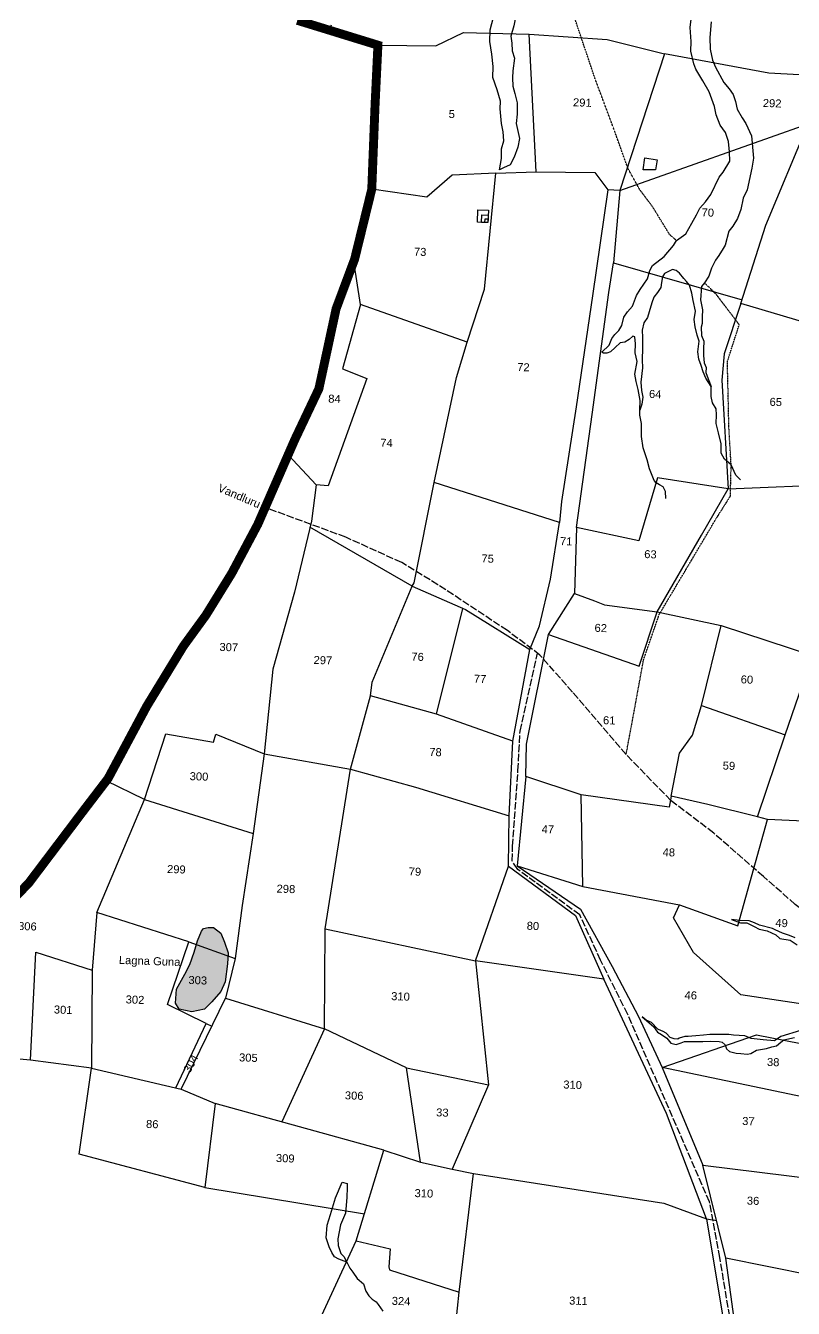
# Model space of a CAD drawing. Header units: inches. Extents: x 346063 to 354760, y 1581753 to 1587896.
# Drawn here: x 347537 to 348785, y 1583572 to 1585658 of the extents above; entities that cross this region are included whole.
import ezdxf

# ---------------------------------------------------------------- set-up
doc = ezdxf.new("R2010")
doc.units = ezdxf.units.IN
doc.header["$MEASUREMENT"] = 0
for name, pattern in [('ACAD_ISO02W100', [15, 12, -3]), ('ACAD_ISO03W100', [30, 12, -18]), ('ACAD_ISO07W100', [3, 0, -3]), ('BORDER', [1.75, 0.5, -0.25, 0.5, -0.25, 0, -0.25])]:
    doc.linetypes.add(name, pattern=pattern)
for name, color, linetype in [('CARTTRACK', 30, 'ACAD_ISO02W100'), ('NALA', 4, 'Continuous'), ('SQUAREWELL', 5, 'Continuous'), ('SURVEY_BND', 7, 'Continuous'), ('SURVEY_NO', 7, 'Continuous'), ('VILLAGE_AREA', 1, 'Continuous'), ('WATER_BODY', 4, 'Continuous')]:
    doc.layers.add(name, color=color, linetype=linetype)
doc.layers.add('FOOTPATH', color=150, linetype='ACAD_ISO07W100', lineweight=30)
doc.layers.add('VILL_BOUNDARY', color=6, linetype='BORDER', lineweight=30)
doc.styles.get("Standard").update_dxf_attribs({"font": 'arial.ttf'})

msp = doc.modelspace()

# ---------------------------------------------------------------- hatches: boundary and pattern name
at = {"layer": 'WATER_BODY'}
h = msp.add_hatch(dxfattribs=at)
h.set_pattern_fill('DASH', color=256, scale=65.076057, angle=-2.0267, style=0)
h.set_pattern_definition([(357.97328, (343965.363, 1583607.651), (8.4171, 7.841737), [8.134507, -8.134507])])
h.paths.add_polyline_path([(347864.9, 1584132.2), (347865.7, 1584144.8), (347814.6, 1584163.4), (347811, 1584151.3), (347803.8, 1584131), (347795.7, 1584115.4), (347782, 1584091.1), (347780.6, 1584068.2), (347786.6, 1584058.6), (347807.2, 1584053.9), (347827.9, 1584058.3), (347839.8, 1584070.5), (347854, 1584087.4), (347861.2, 1584102.7)])
h.paths.add_polyline_path([(347854.4, 1584182.3), (347842.1, 1584191.4), (347833.8, 1584191.5), (347826.2, 1584189.8), (347822.9, 1584185.4), (347816.4, 1584169.6), (347814.6, 1584163.4), (347865.7, 1584144.8), (347866.1, 1584150.3), (347860.4, 1584167.5)])
h.paths.add_polyline_path([(349322.5, 1583931.9), (349310.7, 1583948), (349298.8, 1583949), (349259.5, 1583948.1), (349237.1, 1583943), (349220.6, 1583930.2), (349213.7, 1583905.1), (349222.8, 1583854.4), (349227.3, 1583840.9), (349232, 1583827.7), (349244.6, 1583803.3), (349252.2, 1583788), (349265.4, 1583775.5), (349276.3, 1583770.7), (349283.6, 1583770.3), (349298.6, 1583775.9), (349320.3, 1583790.3), (349338.2, 1583814.5), (349342.7, 1583834.7), (349334.8, 1583877.3)])
h.paths.add_polyline_path([(347797.8, 1584096), (347833.3, 1584094.8), (347834, 1584114.6), (347798.5, 1584115.8)], flags=24)
h.paths.add_polyline_path([(349200.7, 1583906.2), (349327.8, 1583901.7), (349328.5, 1583922.1), (349201.4, 1583926.6)], flags=9)

# ---------------------------------------------------------------- linework, layer by layer
at = {"layer": 'CARTTRACK'}
for points in [[(349070.6, 1583985.4), (349040.6, 1584008.5), (348989.6, 1584068.3), (348956.9, 1584095), (348888.3, 1584150.3), (348842.5, 1584187.7), (348788.5, 1584228.8), (348736.9, 1584274), (348655.8, 1584344.9), (348586.1, 1584397.7), (348513.4, 1584472.7), (348426.2, 1584574.1), (348373.3, 1584634.3), (348320.2, 1584674.2), (348207.3, 1584748.8), (348148.4, 1584784.7), (348057.3, 1584826), (347926.2, 1584874.3)], [(348912.5, 1582990.3), (348867.1, 1583055.7), (348839.1, 1583089.9), (348803.4, 1583133.8), (348752.5, 1583180.2), (348723.8, 1583274.2), (348704.1, 1583383.2), (348684.3, 1583543.8), (348665.9, 1583654.5), (348649, 1583744.9), (348594.7, 1583869.8), (348516, 1584049.9), (348471.8, 1584138.3), (348438, 1584211.8), (348337, 1584285.8), (348328, 1584299.5), (348328.8, 1584323.3), (348337.5, 1584446.7), (348340.9, 1584510.6), (348369.3, 1584637.2)]]:
    msp.add_lwpolyline(points, dxfattribs=at)
at = {"layer": 'FOOTPATH', "ltscale": 0.002}
for points in [[(348595.5, 1585308.3), (348584.2, 1585318.2), (348556.8, 1585362.8), (348535.3, 1585391.7), (348516.4, 1585425.8), (348492.6, 1585492.2), (348462.8, 1585572), (348425.8, 1585682.2), (348390.7, 1585808), (348366.9, 1585885.8), (348360.6, 1585970.8), (348368.3, 1586016), (348374.5, 1586101.3), (348418.6, 1586159.9), (348482.4, 1586250.4), (348528.6, 1586317.1), (348601.3, 1586425), (348678.9, 1586548.9), (348734.2, 1586641.7), (348777.8, 1586687.5)], [(348513.4, 1584472.7), (348523.7, 1584527.7), (348541.8, 1584626.8), (348567.4, 1584700.7), (348620.1, 1584789.1), (348658, 1584853.2), (348683, 1584892.8), (348684.2, 1584942.9), (348680.6, 1585004.1), (348678.1, 1585111.6), (348697.4, 1585171.6), (348659.7, 1585221.3), (348640.7, 1585239.7)]]:
    msp.add_lwpolyline(points, dxfattribs=at)
at = {"layer": 'NALA'}
for points in [[(348333.8, 1585674.2), (348331, 1585657.7), (348325.9, 1585640.9), (348327.6, 1585629.7), (348328.2, 1585617.1), (348332.1, 1585604.8), (348329.4, 1585584.3), (348328.5, 1585573.2), (348329.1, 1585559.6), (348332.3, 1585547.6), (348336.1, 1585532.4), (348336.3, 1585514), (348334.7, 1585498.8), (348340.1, 1585474.3), (348337.4, 1585460.1), (348331.4, 1585443.8), (348324.9, 1585431.4), (348314, 1585426.7), (348307.3, 1585423.2), (348310.5, 1585441.8), (348310.9, 1585457.7), (348314.5, 1585470.6), (348313.6, 1585485.5), (348310.8, 1585498.8), (348308.5, 1585522.8), (348309, 1585535.1), (348303.5, 1585553.5), (348296.6, 1585573.7), (348297.2, 1585591.6), (348295, 1585611.7), (348291.7, 1585631.9), (348292.2, 1585651.3), (348299.6, 1585679.8)], [(348033.4, 1585658.7), (348031.1, 1585650.4)], [(348651.7, 1585664.1), (348649.4, 1585638.6), (348650.1, 1585619.6), (348654.1, 1585601.9), (348658.7, 1585590.2), (348672.5, 1585565.4), (348681.2, 1585555.3), (348687.7, 1585545.7), (348691.5, 1585534.4), (348694.2, 1585522.1), (348702.3, 1585507.8), (348708.2, 1585498.8), (348717.3, 1585478.7), (348720.4, 1585442.2), (348717.8, 1585426.1), (348710.2, 1585390.9), (348703.7, 1585377.4), (348699.9, 1585359.2), (348694.8, 1585344.1), (348686.7, 1585332.1), (348680.2, 1585323.8), (348674.3, 1585301.1), (348671.5, 1585295.3), (348664, 1585284.4), (348658.5, 1585276.8), (348652.5, 1585263.6), (348647.8, 1585250.7), (348640.7, 1585239.7), (348636.1, 1585233.5), (348634.5, 1585212), (348637.4, 1585195.7), (348637.3, 1585184.6), (348637, 1585173.7), (348635.7, 1585167.6), (348635.9, 1585154.1), (348639.9, 1585144.9), (348639.5, 1585132.3), (348639.1, 1585121.3), (348640.6, 1585109.5), (348643.5, 1585102), (348642.8, 1585094), (348646.6, 1585083.7), (348651.7, 1585071), (348643.2, 1585084.5), (348638.7, 1585095), (348635.6, 1585105.2), (348631.6, 1585115.6), (348630.3, 1585127.2), (348632.1, 1585145), (348629, 1585154.8), (348625.5, 1585168.1), (348623.8, 1585180.1), (348626, 1585193.4), (348622.7, 1585210.8), (348620.3, 1585223), (348616.3, 1585236), (348611.8, 1585241.6), (348607.1, 1585246.6), (348600.3, 1585255.3), (348595, 1585259.8), (348588.7, 1585261.6), (348582.3, 1585258.2), (348575.6, 1585255.1), (348572.8, 1585249.2), (348570.7, 1585240.1), (348569.8, 1585232.1), (348564.6, 1585224), (348558.4, 1585216.2), (348555, 1585207.2), (348551.1, 1585192.7), (348548.3, 1585183.1), (348542.3, 1585174.4), (348539.3, 1585162.6), (348540.1, 1585150.6), (348540.3, 1585133.6), (348539.7, 1585114.4), (348540.1, 1585101.2), (348537.3, 1585078.3), (348538.4, 1585064.6), (348540.5, 1585053.9), (348539, 1585042.5), (348535.5, 1585032.4), (348536.5, 1585048.1), (348532.8, 1585066.3), (348529.9, 1585079.2), (348527.4, 1585091.1), (348531.4, 1585111.9), (348528.3, 1585125.9), (348528.8, 1585140.3), (348527.3, 1585151.6), (348524.4, 1585153.1), (348518.3, 1585147.3), (348511.5, 1585143.2), (348503.9, 1585142.2), (348495.4, 1585134.4), (348487.9, 1585127.2), (348481.9, 1585125.3), (348476.7, 1585125.3), (348474, 1585126.8), (348485.7, 1585138.2), (348490.4, 1585149.1), (348494.9, 1585155.4), (348501.4, 1585162.4), (348506.2, 1585170.4), (348509.7, 1585183.8), (348515.4, 1585192.6), (348523.5, 1585201.8), (348530.5, 1585219.3), (348536.3, 1585229.1), (348548.2, 1585246.1), (348551.9, 1585259.7), (348556.2, 1585268), (348575.3, 1585282.6), (348590.4, 1585300.5), (348595.5, 1585308.3), (348610.3, 1585319.1), (348620.1, 1585336.9), (348627.6, 1585350.4), (348633.2, 1585361.1), (348642.4, 1585371.3), (348651, 1585383.4), (348664.8, 1585411.3), (348671.5, 1585419.4), (348682.1, 1585437.7), (348681.4, 1585452.6), (348679.8, 1585469.5), (348675.1, 1585484.1), (348666.1, 1585496.3), (348659.8, 1585513), (348657.1, 1585526.6), (348648.6, 1585550.5), (348637.9, 1585568.2), (348627, 1585587.1), (348623.3, 1585595.7), (348618.6, 1585616.7), (348619, 1585632.3), (348617.7, 1585655.2), (348619.6, 1585672.8)], [(348699.3, 1584919.1), (348691.9, 1584926.7), (348684, 1584943.5), (348673.3, 1584952.8), (348668.2, 1584962.6), (348667.9, 1584978.1), (348663.6, 1584995.6), (348660.1, 1585011.1), (348660.3, 1585024.8), (348659.8, 1585034.5), (348654, 1585044.7), (348651.5, 1585054.7), (348651.9, 1585065.4), (348651.7, 1585071)], [(348577.9, 1584889), (348577.7, 1584900.3), (348573.9, 1584907.8), (348567.5, 1584910.9), (348562.4, 1584914.3), (348558.9, 1584918.1), (348551.3, 1584937.2), (348547.6, 1584951.9), (348541.2, 1584971.2), (348538.6, 1584990), (348538.2, 1585010.8), (348535.7, 1585024.7), (348535.5, 1585032.4)], [(348788.6, 1584174.7), (348779.2, 1584178.2), (348767.5, 1584182.3), (348755.7, 1584187.7), (348751.4, 1584189.8), (348730.6, 1584195.1), (348722.3, 1584198.9), (348713.4, 1584202.2), (348698.1, 1584202.7), (348684.8, 1584204.5), (348699.7, 1584199), (348710, 1584198.7), (348721.9, 1584192.9), (348729.7, 1584188.3), (348742.9, 1584185.9), (348757.1, 1584179.3), (348763.3, 1584173.2), (348780.2, 1584170.7), (348791.6, 1584163)], [(348797.2, 1584023.5), (348764.8, 1584013.9), (348754.6, 1584006.8), (348736.2, 1584008.4), (348716.6, 1584010.8), (348706.6, 1584014.9), (348688.2, 1584016), (348680.2, 1584017.5), (348667.3, 1584017.2), (348649.6, 1584017.1), (348639, 1584016.4), (348626.7, 1584014.8), (348620.2, 1584014.4), (348614.3, 1584014.2), (348608.8, 1584013.9), (348599.7, 1584011.1), (348597.3, 1584009.9), (348591.5, 1584010.2), (348585.2, 1584012.3), (348578.5, 1584019.5), (348573.7, 1584022.1), (348566, 1584025.1), (348565.1, 1584025.7), (348554.5, 1584036.6), (348545.9, 1584040.8), (348539.3, 1584045.7), (348557.8, 1584030.1), (348564.7, 1584021), (348570.7, 1584017.4), (348579.8, 1584011.1), (348586.3, 1584003), (348595, 1584001), (348602.7, 1584003.9), (348608.1, 1584005.7), (348625.6, 1584006.1), (348638.4, 1584005.6), (348651, 1584006.5), (348664.6, 1584006.1), (348669.6, 1584004.8), (348674.7, 1584000.7), (348676.9, 1583993.8), (348681.4, 1583989.7), (348692.5, 1583986.8), (348699.8, 1583986.5), (348710.5, 1583985.2), (348716.3, 1583986.5), (348725.2, 1583991.7), (348741.5, 1583994.3), (348750.5, 1583997.3), (348758.1, 1583999), (348764.9, 1584004.9), (348770, 1584008.4), (348787.5, 1584012.3)], [(348059, 1583646.9), (348046.3, 1583651.7), (348039.3, 1583655.7), (348034.7, 1583662.8), (348030.2, 1583672), (348025.3, 1583686.7), (348027.2, 1583707.4), (348032.6, 1583724.7), (348040.8, 1583751.6), (348051.4, 1583777.1), (348059.8, 1583775), (348059.5, 1583768.4), (348058.9, 1583752.1), (348056.8, 1583726.9), (348048.9, 1583707.8), (348044.7, 1583684.9), (348044.8, 1583674), (348049.4, 1583661), (348054, 1583656.4), (348059, 1583646.9), (348064.1, 1583637.1), (348068.7, 1583630.9), (348075.7, 1583620.3), (348086.3, 1583611.6), (348090.3, 1583599.8), (348094.7, 1583592.1), (348100.6, 1583587), (348106.7, 1583582.2), (348110.2, 1583577.9), (348117.6, 1583567.5)]]:
    msp.add_lwpolyline(points, dxfattribs=at)
at = {"layer": 'SQUAREWELL'}
for points in [[(348272.4, 1585358.2), (348289.4, 1585357.6), (348288.7, 1585337.6), (348271.6, 1585338.2)], [(348278.8, 1585350.2), (348289.1, 1585349.8), (348288.7, 1585337.6), (348278.3, 1585338)], [(348283.9, 1585344), (348288.9, 1585343.8), (348288.7, 1585337.6), (348283.6, 1585337.8)]]:
    msp.add_lwpolyline(points, close=True, dxfattribs=at)
at = {"layer": 'SURVEY_BND'}
for points in [[(348109.7, 1585626.2), (348203.8, 1585624.9), (348248.9, 1585646.9), (348355.9, 1585644)], [(348367.3, 1585420.2), (348355.9, 1585644), (348482.8, 1585635.2), (348575.6, 1585612)], [(349011.7, 1585565.9), (348745.6, 1585580.7), (348575.6, 1585612), (348503.4, 1585389.9), (348809.4, 1585498.4)], [(349161.9, 1585086.3), (349041.9, 1585112.8), (348908, 1585144.5), (348700.1, 1585205.9), (348740.8, 1585333.7), (348809.4, 1585498.4), (348994.8, 1585442.6), (349201.4, 1585380.2), (349359, 1585292.3)], [(348301.5, 1585417.9), (348230.7, 1585414.6), (348189.5, 1585379.1), (348099.7, 1585391.9)], [(348503.4, 1585389.9), (348483.4, 1585390.8), (348458.8, 1585218.8), (348432.3, 1585038.1), (348408.5, 1584884.1), (348405.2, 1584849.8), (348201.2, 1584914.9), (348237.6, 1585085.6), (348254.9, 1585143.4), (348283.2, 1585229.3), (348301.5, 1585417.9), (348367.3, 1585420.2), (348462.5, 1585419), (348483.4, 1585390.8)], [(348503.4, 1585389.9), (348492.8, 1585272.3), (348702, 1585211.9)], [(348254.9, 1585143.4), (348081.2, 1585204.5), (348070.3, 1585274.2)], [(348679.4, 1584904.8), (348564.2, 1584922.8), (348534, 1584820.1), (348432.7, 1584841.9), (348458, 1585025.3), (348485.1, 1585223.8), (348492.8, 1585272.3)], [(348081.2, 1585204.5), (348051.9, 1585099.9), (348091.8, 1585084), (348028.9, 1584909.7), (348009, 1584911), (347963.7, 1584960)], [(348700.1, 1585205.9), (348672.7, 1585124), (348669.1, 1585081.6), (348679.4, 1584904.8), (348862.1, 1584912), (348873.8, 1585020.4), (348908, 1585144.5)], [(348009, 1584911), (348001.5, 1584852), (347974.1, 1584736.6), (347938.9, 1584611.6), (347924.8, 1584473.9), (348065.3, 1584448.9), (348097.6, 1584568), (348100.2, 1584590.3), (348165.2, 1584746.3), (347999.2, 1584842.3)], [(348165.2, 1584746.3), (348168.4, 1584752), (348201.2, 1584914.9)], [(348432.7, 1584841.9), (348429.5, 1584734.3), (348461.9, 1584722.3), (348478, 1584716.2), (348563.8, 1584704.4), (348636, 1584829.1), (348679.4, 1584904.8)], [(348165.2, 1584746.3), (348251.9, 1584708.4), (348356.7, 1584643.6), (348372.6, 1584682.1), (348390.6, 1584757.9), (348405.2, 1584849.8)], [(348586.9, 1584404.7), (348583.4, 1584387.1), (348440.2, 1584407.2), (348350.1, 1584436.7), (348351.5, 1584489.4), (348386.9, 1584667.9), (348429.5, 1584734.3)], [(348205.1, 1584538), (348247.8, 1584710.2)], [(348386.9, 1584667.9), (348534.7, 1584616.3), (348563.8, 1584704.4)], [(348563.8, 1584704.4), (348668.1, 1584682.4), (348816.3, 1584633.7), (348972.2, 1584592.7), (348984.9, 1584636.8), (348979.6, 1584644.6), (348983.7, 1584702.5)], [(348636.2, 1584552.5), (348668.1, 1584682.4)], [(348329.1, 1584494.4), (348356.7, 1584643.6)], [(348972.2, 1584592.7), (348973.7, 1584582.5), (348903.2, 1584385.6), (348845.8, 1584411.1), (348825.6, 1584363.2), (348743.6, 1584366.9), (348727.2, 1584371.4), (348771.9, 1584504.4), (348816.3, 1584633.7)], [(348065.3, 1584448.9), (348170.8, 1584419.7), (348323.1, 1584372.6), (348329.1, 1584494.4), (348205.1, 1584538), (348097.6, 1584568)], [(348727.2, 1584371.4), (348646.4, 1584391.3), (348586.9, 1584404.7), (348600.1, 1584474.7), (348621.5, 1584504.1), (348636.2, 1584552.5), (348771.9, 1584504.4)], [(347729.8, 1584399.6), (347765, 1584506), (347842.3, 1584492.7), (347845.8, 1584505.9), (347924.8, 1584473.9), (347906.8, 1584344.3)], [(348023.7, 1584189.1), (348065.3, 1584448.9)], [(347729.8, 1584399.6), (347667.8, 1584429.7)], [(348350.1, 1584436.7), (348336.1, 1584291.8), (348443, 1584258.1), (348440.2, 1584407.2)], [(347652.6, 1584215.6), (347729.8, 1584399.6), (347906.8, 1584344.3), (347888.7, 1584227.1), (347877.4, 1584140.6)], [(348268.4, 1584137.2), (348322.2, 1584291.1), (348323.2, 1584373.4)], [(348443, 1584258.1), (348600.3, 1584228), (348695, 1584193.8), (348743.6, 1584366.9)], [(348322.2, 1584291.1), (348431, 1584210.9), (348477, 1584107.3)], [(348336.1, 1584291.8), (348439.2, 1584220.9), (348490.6, 1584127.8), (348533.7, 1584046.6), (348571.8, 1583963.5), (348725.2, 1584016.9), (348913.9, 1583980), (348948, 1584042.1)], [(347802.1, 1584168), (347652.6, 1584215.6), (347644.9, 1584121.6)], [(348822.5, 1584063.2), (348700.2, 1584081.8), (348623.1, 1584150.5), (348590.7, 1584207), (348600.3, 1584228)], [(348156.4, 1583963.2), (348022.9, 1584026.3), (348023.7, 1584189.1), (348268.4, 1584137.2)], [(347830.4, 1584034.9), (347767.2, 1584066.1), (347802.1, 1584168), (347877.4, 1584140.6), (347862, 1584076.1)], [(347544.8, 1583975.3), (347553.2, 1584151.2), (347644.9, 1584121.6), (347644, 1583962.5)], [(348644.2, 1583717.5), (348578.9, 1583888.9), (348477, 1584107.3), (348268.4, 1584137.2), (348289.7, 1583935.6), (348230.6, 1583798.1), (348265.1, 1583791)], [(347789.9, 1583928.3), (347862, 1584076.1), (348022.9, 1584026.3), (347953.2, 1583875)], [(347780.8, 1583930.5), (347830.4, 1584034.9), (347839.8, 1584030.7)], [(347644, 1583962.5), (347544.8, 1583975.3), (347388.7, 1583989.4), (347261.3, 1583987.9)], [(348913.9, 1583980), (348869.6, 1583901), (348571.8, 1583963.5)], [(347828.4, 1583768.6), (347623.9, 1583822.8), (347644, 1583962.5), (347789.9, 1583928.3), (347844.9, 1583904.8)], [(348179.2, 1583809.5), (348156.4, 1583963.2), (348289.7, 1583935.6)], [(348571.8, 1583963.5), (348638.4, 1583804.9), (348822.4, 1583782.2), (348869.6, 1583901)], [(348119.2, 1583829.2), (347844.9, 1583904.8), (347828.4, 1583768.6), (348087.6, 1583725.6)], [(348074.1, 1583681.6), (348119.2, 1583829.2), (348179.2, 1583809.5), (348230.6, 1583798.1)], [(348822.4, 1583782.2), (348815.4, 1583625.1), (348675.7, 1583653.7), (348638.4, 1583804.9)], [(348488.4, 1583418.7), (348228.3, 1583468), (348241.8, 1583598.1), (348265.1, 1583791), (348574.7, 1583742.7), (348644.2, 1583717.5), (348674.4, 1583534.6), (348684.9, 1583452.5)], [(348644.2, 1583717.5), (348660.7, 1583714.5)], [(347991.7, 1583503.4), (348074.1, 1583681.6), (348129.5, 1583668.7), (348127.4, 1583639.6), (348128.5, 1583634.3), (348241.8, 1583598.1)], [(348890.6, 1583439.6), (348759.7, 1583457.1), (348759.3, 1583445.2), (348708.7, 1583445.7), (348703.7, 1583448.4), (348675.7, 1583653.7)]]:
    msp.add_lwpolyline(points, dxfattribs=at)
at = {"layer": 'VILL_BOUNDARY', "color": 6, "linetype": 'ACAD_ISO03W100', "lineweight": -2, "ltscale": 3, "const_width": 14.5}
msp.add_lwpolyline([(347509.4, 1584229.8), (347542, 1584263.8), (347630.6, 1584381), (347670.8, 1584433.6), (347733.8, 1584551.3), (347793.4, 1584649), (347830.2, 1584699.6), (347872, 1584767.4), (347914.3, 1584846.9), (347974.1, 1584983.8), (348013.7, 1585067.4), (348041.7, 1585197.5), (348071.8, 1585278.2), (348099.7, 1585391.9), (348105, 1585527.8), (348109.7, 1585626.2), (347978.6, 1585666.6)], dxfattribs=at)
at = {"layer": 'VILLAGE_AREA'}
msp.add_lwpolyline([(348543.9, 1585443), (348563.8, 1585439.6), (348561.3, 1585423.2), (348541.3, 1585423.6), (348543.9, 1585443)], dxfattribs=at)
at = {"layer": 'WATER_BODY'}
msp.add_lwpolyline([(347827.9, 1584058.3), (347807.2, 1584053.9), (347786.6, 1584058.6), (347780.6, 1584068.2), (347782, 1584091.1), (347795.7, 1584115.4), (347803.8, 1584131), (347811, 1584151.3), (347816.4, 1584169.6), (347822.9, 1584185.4), (347826.2, 1584189.8), (347833.8, 1584191.5), (347842.1, 1584191.4), (347854.4, 1584182.3), (347860.4, 1584167.5), (347866.1, 1584150.3), (347864.9, 1584132.2), (347861.2, 1584102.7), (347854, 1584087.4), (347839.8, 1584070.5), (347827.9, 1584058.3)], dxfattribs=at)

# ---------------------------------------------------------------- texts
at = {"layer": 'SURVEY_NO'}
for s, height, rotation, p in [('291', 13.02, 357.9733, (348426.8, 1585526.9)), ('292', 13.02, 357.9733, (348735.6, 1585525.8)), ('5', 13, 357.9733, (348224.6, 1585507.9)), ('70', 13.02, 357.9733, (348635.9, 1585347.9)), ('73', 13.02, 357.9733, (348168.1, 1585284)), ('72', 13.02, 357.9733, (348336, 1585096.4)), ('84', 13.02, 357.9733, (348028.7, 1585045)), ('64', 13.02, 357.9733, (348550.4, 1585052.6)), ('65', 13.02, 357.9733, (348746.5, 1585039.8)), ('74', 13.02, 357.9733, (348113.4, 1584973.2)), ('Vandluru', 13.02, 337.0384, (347848.2, 1584901.2)), ('71', 13.02, 357.9733, (348405.7, 1584813.2)), ('63', 13.02, 357.9733, (348542.6, 1584792.1)), ('75', 13.02, 357.9733, (348277.9, 1584785.1)), ('62', 13.02, 357.9733, (348461.8, 1584672.2)), ('307', 13.02, 357.9733, (347851.8, 1584641.2)), ('297', 13.02, 357.9733, (348004.9, 1584620)), ('76', 13.02, 357.9733, (348163.9, 1584625.4)), ('77', 13.02, 357.9733, (348265.5, 1584589.4)), ('60', 13.02, 357.9733, (348699.6, 1584588.4)), ('61', 13.02, 357.9733, (348475.6, 1584522)), ('78', 13.02, 357.9733, (348193, 1584470.4)), ('300', 13.02, 357.9733, (347803.3, 1584431)), ('59', 13.02, 357.9733, (348670.3, 1584448.2)), ('47', 13.02, 357.9733, (348375.8, 1584344.9)), ('48', 13.02, 357.9733, (348572.6, 1584307.4)), ('299', 13.02, 357.9733, (347766.5, 1584280)), ('79', 13.02, 357.9733, (348159.6, 1584276)), ('298', 13.02, 357.9733, (347944.7, 1584248.1)), ('306', 13.02, 357.9733, (347524.2, 1584187.3)), ('80', 13.02, 357.9733, (348351.5, 1584187.7)), ('49', 13.02, 357.9733, (348755.9, 1584192.4)), ('Lagna Guna', 13.02, 357.9733, (347688.2, 1584132.1)), ('303', 13.02, 357.9733, (347801.3, 1584099.5)), ('302', 13.02, 357.9733, (347699.2, 1584067.9)), ('310', 13.02, 357.9733, (348131.1, 1584073.2)), ('46', 13.02, 357.9733, (348608.3, 1584074.9)), ('301', 13.02, 357.9733, (347582.4, 1584051.5)), ('305', 13.02, 357.9733, (347883.6, 1583973.6)), ('304', 13.02, 61.382, (347803.8, 1583953.4)), ('38', 13.02, 357.9733, (348742.3, 1583966.2)), ('306', 13.02, 357.9733, (348055.7, 1583911.9)), ('310', 13.02, 357.9733, (348411, 1583929.5)), ('33', 13.02, 357.9733, (348204.2, 1583884.2)), ('37', 13.02, 357.9733, (348702, 1583870.2)), ('86', 13.02, 357.9733, (347732.3, 1583865.4)), ('309', 13.02, 357.9733, (347943.6, 1583810)), ('310', 13.02, 357.9733, (348169.1, 1583752.9)), ('36', 13.02, 357.9733, (348709.6, 1583740.7)), ('324', 13.02, 357.9733, (348132, 1583577.7)), ('311', 13.02, 357.9733, (348420.5, 1583578.2))]:
    msp.add_text(s, height=height, rotation=rotation, dxfattribs=at).set_placement(p)

doc.saveas('drawing.dxf')
